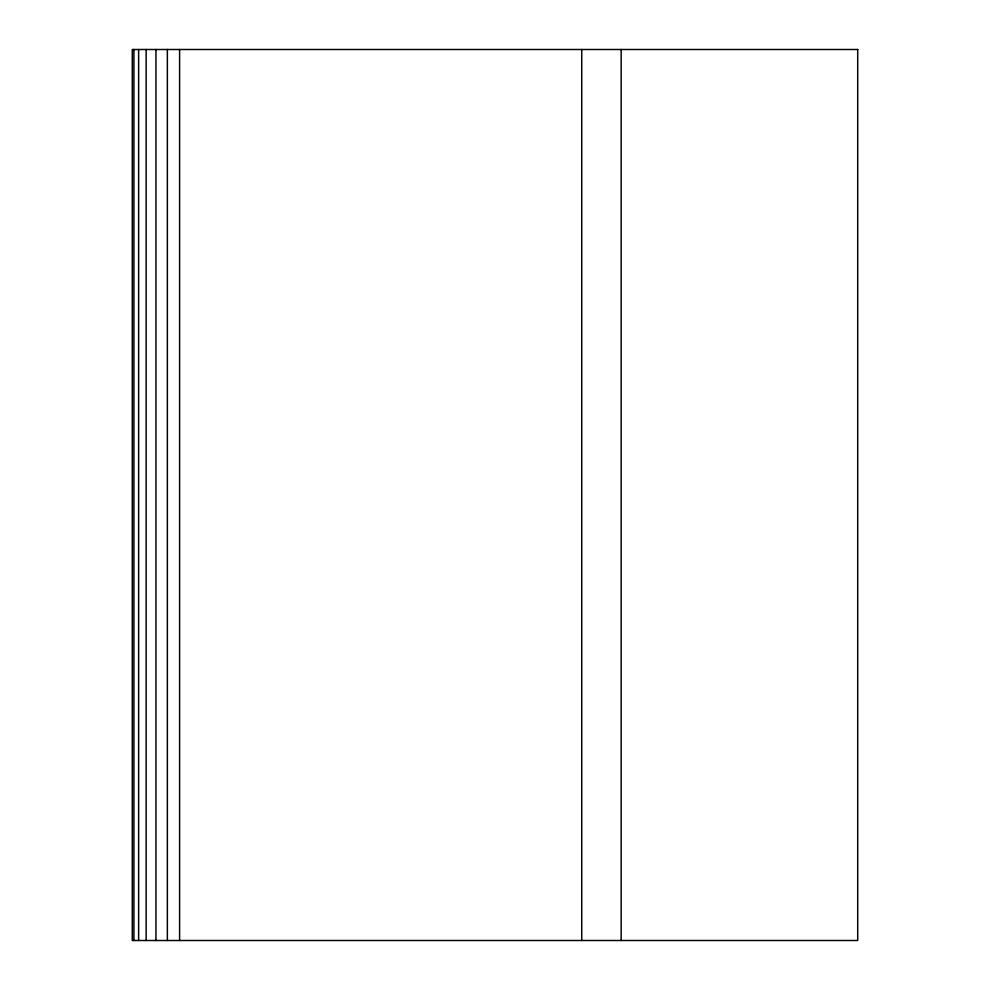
<?xml version="1.0" encoding="UTF-8"?>
<svg xmlns="http://www.w3.org/2000/svg" width="990" height="990" viewBox="0 0 990 990"><rect width="100%" height="100%" fill="white"/><g stroke="black" fill="none" stroke-linecap="round" stroke-linejoin="round"><path stroke-width="1.49" d="M621.163 49.5L621.163 940.5M581.736 49.5L581.736 940.5M179.598 49.5L179.598 940.5M167.36 49.5L167.36 940.5M155.95 49.5L155.95 940.5M146.149 49.5L146.149 940.5M138.625 49.5L138.625 940.5M133.91 49.5L133.91 940.5M857.711 49.5L132.289 49.5L132.289 940.5L857.711 940.5L857.711 49.5"/></g></svg>
